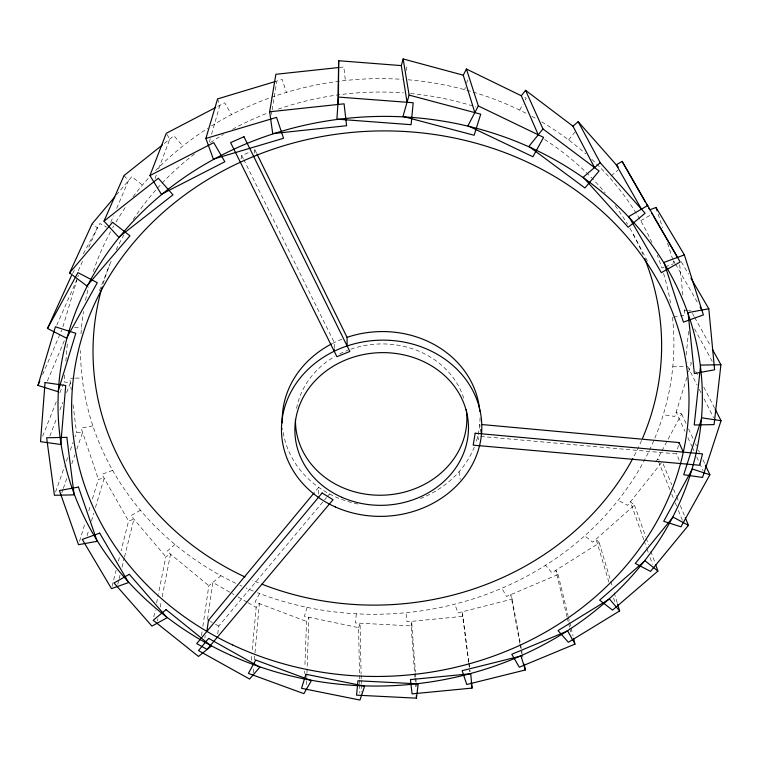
<?xml version="1.0" encoding="UTF-8"?>
<svg xmlns="http://www.w3.org/2000/svg" width="759" height="759" viewBox="0 0 759 759"><rect width="100%" height="100%" fill="white"/><g stroke="black" fill="none" stroke-linecap="round" stroke-linejoin="round"><path stroke-width="0.57" stroke-dasharray="3.79 2.85" d="M334.226 347.973L334.283 342.546L243.848 159.807M318.524 494.043L318.714 487.354L314.938 491.908M306.56 684.561L306.759 678.66M306.797 677.474L306.921 673.935M306.968 672.759L308.875 617.266L306.532 621.431L304.881 666.421M304.615 673.527L304.701 671.155M64.714 374.974L64.135 381.919L70.369 382.821L66.593 392.602M65.872 361.094L67.513 341.417M253.221 672.74L253.743 666.876M254.369 659.846L254.891 653.992M254.996 652.816L259.35 603.604L256.163 607.39L252.064 652.028M251.314 660.254L251.96 653.205M356.303 613.813L355.449 622.959L411.103 625.928L414.556 672.531M406.511 70.549L406.928 66.033M686.174 354.956L688.669 330.269M411.103 625.928L411.625 621.365L415.429 672.142M217.729 633.898L218.744 626.09L326.474 497.591M204.902 637.949L205.224 635.634M207.53 619.439L212.805 582.438L233.971 594.629M201.524 635.558L202.207 630.928M202.881 626.289L208.82 585.72L220.755 575.882L219.721 575.009M271.418 114.514L271.978 111.051M272.158 109.903L276.798 81.08L282.158 79.458L286.418 92.399M254.284 153.138L254.891 149.827L252.405 150.861M157.464 621.014L157.91 618.699M160.168 607.172L161.297 601.403M162.198 596.783L170.538 554.098L165.841 556.755L158.441 593.747M153.811 616.868L155.206 609.932M156.591 602.997L158.214 594.904M241.049 158.897L241.751 155.557L249.929 151.914M678.432 445.4L677.417 449.651M117.768 584.316L118.897 579.743M119.182 578.595L120.026 575.17M122.009 567.163L124.267 558.007M124.552 556.869L133.888 519.128L128.584 521.044L121.051 550.825M112.066 586.337L116.127 570.303M118.442 561.138L119.894 555.408M679.125 460.315L676.516 453.17M209.361 142.056L210.309 138.717M211.581 134.267L219.844 105.349L217.577 98.917M87.086 535.674L88.765 530.038M91.441 521.035L93.784 513.15M95.454 507.515L104.163 478.236L98.385 479.299L91.867 500.722M62.893 326.797L77.304 278.695M77.864 276.845L78.414 274.995M79.534 541.309L85.017 523.264M88.784 510.864L90.501 505.228M307.091 607.39L304.368 616.327L358.618 627.636L359.472 674.353M464.669 89.657L465.324 87.484M466.652 83.139L467.639 79.885M686.895 377.441L674.855 416.435L663.262 414.708M688.622 371.853L691.383 362.916L687.436 362.309M358.618 627.636L360.06 623.205L361.085 674.106M61.792 492.904L62.95 489.536M63.329 488.416L67.19 477.212M71.811 463.768L74.894 454.802M76.82 449.205L82.608 432.393L76.507 432.516L74.961 436.918M55.578 491.974L64.496 466.652M66.431 461.14L67.589 457.838M70.302 450.134L73.025 442.421M155.007 178.564L157.056 173.08M158.697 168.697L169.769 139.106L166.287 133.28M49.819 436.093L56.944 417.611M59.876 410.002L62.817 402.393M42.665 436.235L56.83 400.382M59.838 392.782L63.272 384.092M99.344 290.839L109.657 264.825M47.4 380.999L64.733 339.7M110.767 222.292L113.499 215.879M116.677 208.402L128.499 180.623L123.992 175.585M42.618 374.585L61.754 330.118M56.773 325.222L76.83 279.777M78.262 270.849L83.054 260.109M88.803 247.206L97.418 227.861L92.124 223.782M655.909 462.117L661.345 451.928M661.886 450.893L681.62 413.911L676.203 412.09L684.988 431.273M259.616 593.519L255.062 601.982L306.532 621.431M519.735 110.131L522.96 104.135M525.114 100.141L526.186 98.139L523.255 96.706M72.579 273.572L75.407 268.373M83.31 253.829L99.799 223.478L106.677 227.15M661.554 462.639L627.598 505.371L618.149 500.323M568.595 139.874L575.037 131.99M327.233 496.69L329.51 493.967M116.374 195.006L131.829 176.667L142.417 185.073M643.784 539.744L630.425 501.813L634.439 505.096L592.703 542.182L584.686 535.816M175.006 544.478L167.037 551.214L208.82 585.72M611.09 175.908L617.94 170.111M164.276 143.489L173.944 135.776L182.834 146.06M608.86 582.087L596.109 539.146L599.287 542.951L551.926 572.751L545.503 565.322M140.415 510.209L130.956 515.674L165.841 556.755M640.729 220.736L651.269 214.636M217.748 106.44L224.721 102.807L231.467 114.637M567.058 616.963L555.806 570.313L558.083 574.506L506.538 596.479L501.841 588.244M112.645 470.352L101.915 474.309L128.584 521.044M664.087 267.244L661.867 268.06A296.788 267.747 -3.1 0 0 657.256 255.166M665.197 266.826L672.958 263.971M519.801 643.309L510.769 594.676L512.126 599.126L457.819 612.93L454.916 604.136M92.892 425.884L81.156 428.085L98.385 479.299M673.631 317.148L684.931 315.032L684.201 308.059M339.32 67.466L343.818 66.982L345.364 80.501M468.664 662.218L462.705 616.365L407.033 621.811L405.989 612.722M687.569 310.336L684.447 310.393L686.127 313.476M688.612 310.317L690.69 310.279M74.306 378.162L69.8 378.248L71.223 389.756M75.435 378.143L82.2 378.02M672.787 366.806L684.997 366.578M676.326 453.873L477.809 436.159L478.967 442.525M74.524 327.176L81.441 328.211M218.744 626.09L215.509 624.306M657.503 459.119L659.419 460.163M212.292 622.494L210.366 621.393M238.013 596.944L247.083 602.172M248.089 602.75L256.163 607.39M681.354 261.874L688.508 274.103M673.774 261.049L674.95 263.088M675.529 264.113L698.346 303.913M692.407 313.363L694.115 316.446M694.684 317.471L710.661 346.237M694.532 328.894L712.454 361.768M633.224 234.227L647.323 260.963M695.699 371.322L698.394 376.568M703.792 387.081L714.58 408.086M687.578 366.208L697.132 385.098M699.257 389.301L701.373 393.504M704.029 398.75L713.574 417.64M241.751 155.557L243.326 158.745M254.891 149.827L256.457 153.005M681.62 413.911L686.079 423.522M688.565 428.854L693.517 439.537M695.5 443.806L696.496 445.941M698.479 450.21L699.466 452.345M702.938 459.821L704.921 464.091M687.92 437.668L691.829 446.197M692.312 447.269L694.267 451.529M696.715 456.861L699.153 462.193M699.646 463.256L703.062 470.722M663.176 463.929L671.753 484.764M673.556 489.147L676.26 495.731M676.705 496.822L678.518 501.215M680.32 505.598L684.827 516.566M658.395 461.301L669.96 489.754M671.743 494.137L673.518 498.511M675.301 502.885L676.63 506.168M678.413 510.551L682.417 520.399M634.439 505.096L645.786 536.983M646.175 538.084L648.528 544.687M650.871 551.281L654.78 562.286M644.182 540.863L646.535 547.552M646.934 548.672L648.499 553.131M650.074 557.599L652.436 564.288M658.176 214.18L662.503 227.634M667.559 243.316L672.607 259.009M673.195 260.83L674.068 263.563M599.287 542.951L610.483 580.35M610.824 581.479L612.181 586.014M614.211 592.807L617.266 603.007M613.566 597.912L615.236 603.557M558.083 574.506L568.055 615.577M568.339 616.725L569.44 621.289M569.724 622.427L570.825 626.991M571.1 628.129L573.045 636.118M567.334 618.092L568.434 622.646M568.709 623.784L569.535 627.2M569.81 628.338L570.901 632.883M479.754 424.357L480.143 426.454M512.126 599.126L522.078 652.55M522.287 653.708L522.942 657.19M520.01 644.467L521.727 653.736M459.081 471.681L460.229 479.365M468.844 662.209L462.288 611.792L462.705 616.365M468.996 663.375L470.068 671.582M468.815 663.394L469.887 671.63M73.082 404.775L76.507 432.516M679.694 264.815L682.863 295.204M415.524 673.328L415.78 676.867M415.875 678.043L416.141 681.591M416.226 682.768L416.492 686.316M414.642 673.698L414.898 677.199M414.983 678.356L415.239 681.857M415.325 683.024L415.761 688.849M361.113 675.292L361.18 678.84M361.208 680.026L361.275 683.574M361.303 684.76L361.445 691.857M359.5 675.519L359.567 679.02M359.586 680.187L359.652 683.688M359.671 684.855L359.823 693.033M480.039 417.801A98.945 87.285 -3.1 0 1 475.523 443.825M474.309 447.051A98.945 87.285 -3.1 0 1 420.41 498.54M357.916 504.023A98.945 87.285 -3.1 0 1 282.671 428.38M332.366 343.504A98.945 87.285 -3.1 0 1 342.698 338.893M296.579 408.389A85.739 75.625 -3.1 0 1 334.947 356.426M339.681 353.884A85.739 75.625 -3.1 0 1 347.679 350.345M350.8 349.206A85.739 75.625 -3.1 0 1 464.47 400.761M641.583 440.505A284.378 256.447 -3.1 0 1 633.348 457.516M258.544 582.836A284.378 256.447 -3.1 0 1 252.254 580.208M103.11 283.61A284.378 256.447 -3.1 0 1 111.867 259.426M116.203 249.768A284.378 256.447 -3.1 0 1 123.67 235.281M133.223 219.541A284.378 256.447 -3.1 0 1 195.205 153.441M210.471 142.569A284.378 256.447 -3.1 0 1 223.421 134.447M232.539 129.277A284.378 256.447 -3.1 0 1 268.392 112.73M278.211 109.154A284.378 256.447 -3.1 0 1 403.541 92.883M410.553 93.48A284.378 256.447 -3.1 0 1 476.073 107.028M544.63 139.485A284.378 256.447 -3.1 0 1 605.16 192.843M615.179 205.661A284.378 256.447 -3.1 0 1 627.456 224.123M629.828 228.146A284.378 256.447 -3.1 0 1 642.901 254.35M672.502 317.366A296.788 267.747 -3.1 0 1 257.51 592.713M253.297 591.043A296.788 267.747 -3.1 0 1 246.011 587.978M241.874 586.147A296.788 267.747 -3.1 0 1 239.825 585.208M235.736 583.291A296.788 267.747 -3.1 0 1 80.501 350.478M81.014 333.789A296.788 267.747 -3.1 0 1 83.499 311.465M85.53 300.317A296.788 267.747 -3.1 0 1 88.661 286.997M93.281 271.57A296.788 267.747 -3.1 0 1 111.023 230.821M112.674 227.833A296.788 267.747 -3.1 0 1 113.774 225.888M116.023 222.017A296.788 267.747 -3.1 0 1 126.392 205.907M133.081 196.704A296.788 267.747 -3.1 0 1 149.305 177.264M155.699 170.5A296.788 267.747 -3.1 0 1 207.672 128.375M211.533 125.947A296.788 267.747 -3.1 0 1 402.137 79.334M408.029 79.78A296.788 267.747 -3.1 0 1 527.866 114.22M531.869 116.345A296.788 267.747 -3.1 0 1 536.812 119.087M541.698 121.905A296.788 267.747 -3.1 0 1 585.787 153.887M591.783 159.333A296.788 267.747 -3.1 0 1 651.896 242.444M663.565 273.468A296.788 267.747 -3.1 0 1 670.501 303.031"/><path stroke-width="1.14" d="M337.916 104.486L338.675 60.739L401.302 65.597L407.033 102.285M338.438 97.076L413.2 102.75L411.103 124.694L336.882 119.135L338.438 97.076L338.675 60.739M334.197 351.237L334.216 349.064M720.927 364.728L714.086 424.594L694.229 424.983L700.623 365.107L720.927 364.728L712.369 349.311M416.454 698.166L418.171 683.85L357.925 680.785L356.55 695.159L416.454 698.166L416.274 695.842M206.894 631.393L208.459 620.274L314.179 492.819M269.654 111.791L344.074 103.822L346.597 125.719L272.718 133.603L269.654 111.791L275.868 74.297L338.201 67.589M678.907 443.275L679.068 442.563L482.117 424.566M401.302 65.597L403.171 58.955L463.256 75.179L474.84 112.607M409.101 95.103L402.963 116.478L474.147 135.254L480.722 114.173L409.101 95.103L403.171 58.955M205.888 138.451L276.551 117.37L283.572 138.29L213.364 159.105L205.888 138.451L217.577 98.917L275.678 81.412M37.95 385.439L55.379 326.778L75.796 333.305L57.997 391.672L37.95 385.439L39.819 381.094M721.05 420.695L702.54 477.449L683.726 474.736L701.857 417.839L721.05 420.695L715.12 409.139M149.94 175.566L213.725 142.645L224.854 161.752L161.373 194.276L149.94 175.566L166.287 133.28L215.641 107.541M103.992 221.154L158.327 178.261L172.976 194.835L118.755 237.263L103.992 221.154L123.992 175.585L162.445 144.941M47.504 328.467L77.949 272.604L97.304 282.699L66.602 338.163L47.504 328.467L71.45 275.65M69.572 272.927L112.56 222.311L129.969 235.821L86.915 285.963L69.572 272.927L92.124 223.782L114.856 196.799M463.256 75.179L466.415 69.022L521.3 95.757L538.245 134.798M478.331 105.947L467.952 125.757L532.913 156.752L543.586 137.37L478.331 105.947L466.415 69.022M709.883 474.773L680.956 526.812L663.717 521.3L692.369 469.015L709.883 474.773L705.424 465.163M521.3 95.757L525.579 90.33L572.969 126.184L594.515 167.587M542.97 128.945L528.9 146.402L584.923 187.976L599.098 171.012L542.97 128.945L525.579 90.33M688.432 525.342L650.529 571.385L635.283 563.425L673.053 517.088L688.432 525.342L685.282 517.666M572.969 126.184L578.168 121.677L618.31 167.132M657.911 571.081L612.551 610.132L599.638 600.122L645.008 560.749L657.911 571.081L655.567 564.478M600.227 162.72L583.206 177.217L628.196 227.264L645.122 213.26L600.227 162.72L578.168 121.677M619.638 610.938L568.358 642.275L558.036 630.596L609.458 598.965L619.638 610.938L617.608 604.145M647.882 205.433L628.746 216.543L661.307 272.68L680.168 261.978L622.124 161.382L616.28 164.836L641.469 209.152M574.98 644.106L519.317 667.208L511.775 654.267L567.685 630.928L574.98 644.106L573.595 638.404M684.362 254.882L664.002 262.386L683.432 322.12L703.403 314.9L684.362 254.882L656.013 207.463L649.78 209.797L648.622 207.786M525.323 669.969L466.776 684.504L462.136 670.69L521.006 656.004L525.323 669.969L524.241 664.163M708.792 308.742L688.071 312.623L694.333 373.532L714.608 369.794L708.792 308.742L690.899 278.173M472.022 688.09L412.071 693.878L410.429 679.59L470.732 673.745L472.022 688.09L471.254 682.208M208.459 620.274L209.095 620.644M651.554 212.843L652.731 214.863M653.916 216.894L677.55 257.396M700.102 306.978L701.857 310.042M622.124 161.382L645.169 201.733M646.326 203.744L647.474 205.765M256.978 154.068L347.043 337.328L347.119 345.971M679.068 442.563L683.309 452.136M656.013 207.463L657.095 210.822M480.732 429.603L481.519 433.797M466.273 409.566A85.739 75.625 -3.1 0 1 385.572 495.077A85.739 75.625 -3.1 0 1 295.469 419.366M644.685 258.658A284.378 256.447 -3.1 0 1 642.522 438.341M632.797 458.55A284.378 256.447 -3.1 0 1 261.808 584.136M244.996 576.954A284.378 256.447 -3.1 0 1 102.142 286.893M282.272 422.924A98.945 87.285 -3.1 0 1 331.417 343.988M347.043 337.328A98.945 87.285 -3.1 0 1 479.773 411.236M45.047 382.536L40.521 441.672L60.767 444.499L65.729 385.525L45.047 382.536M475.181 433.228L473.208 445.154L699.665 465.239L702.521 453.882L475.181 433.228M305.924 674.258L301.541 688.309L359.946 700.045L364.643 686.145L305.924 674.258M255.736 660.064L248.392 673.394L303.875 693.65L311.437 680.557L255.736 660.064M322.091 492.999L196.714 643.613L207.074 649.4L333.021 499.716L322.091 492.999M208.668 638.404L198.488 650.596L249.588 679.049L259.882 667.142L208.668 638.404M166.079 609.648L153.214 620.283L198.478 656.431L211.315 646.089L166.079 609.648M129.305 574.307L114.011 582.978L151.961 626.118L167.094 617.731L129.305 574.307M243.971 136.753L230.603 142.607L336.911 356.702L349.833 351.474L243.971 136.753M99.676 533.122L82.285 539.412L111.488 588.623L128.594 582.561L99.676 533.122M78.471 487.069L59.411 490.58L78.5 544.687L97.18 541.3L78.471 487.069M66.83 437.364L46.641 437.763L54.411 495.276L74.164 494.877L66.83 437.364M335.307 506.946A100.207 88.082 -3.1 0 0 481.718 423.266A100.207 88.082 -3.1 0 0 327.888 354.567A100.207 88.082 -3.1 0 0 335.307 506.946M341.863 497.306A86.83 76.317 -3.1 0 0 468.388 424.319A86.83 76.317 -3.1 0 0 334.785 365.307A86.83 76.317 -3.1 0 0 341.863 497.306M232.529 644.913A308.78 272.671 -3.1 0 0 688.897 393.361A308.78 272.671 -3.1 0 0 219.493 172.777A308.78 272.671 -3.1 0 0 232.529 644.913M230.897 655.387A322.271 284.72 -3.1 0 0 702.066 385.506A322.271 284.72 -3.1 0 0 207.568 162.787A322.271 284.72 -3.1 0 0 230.897 655.387"/></g></svg>
